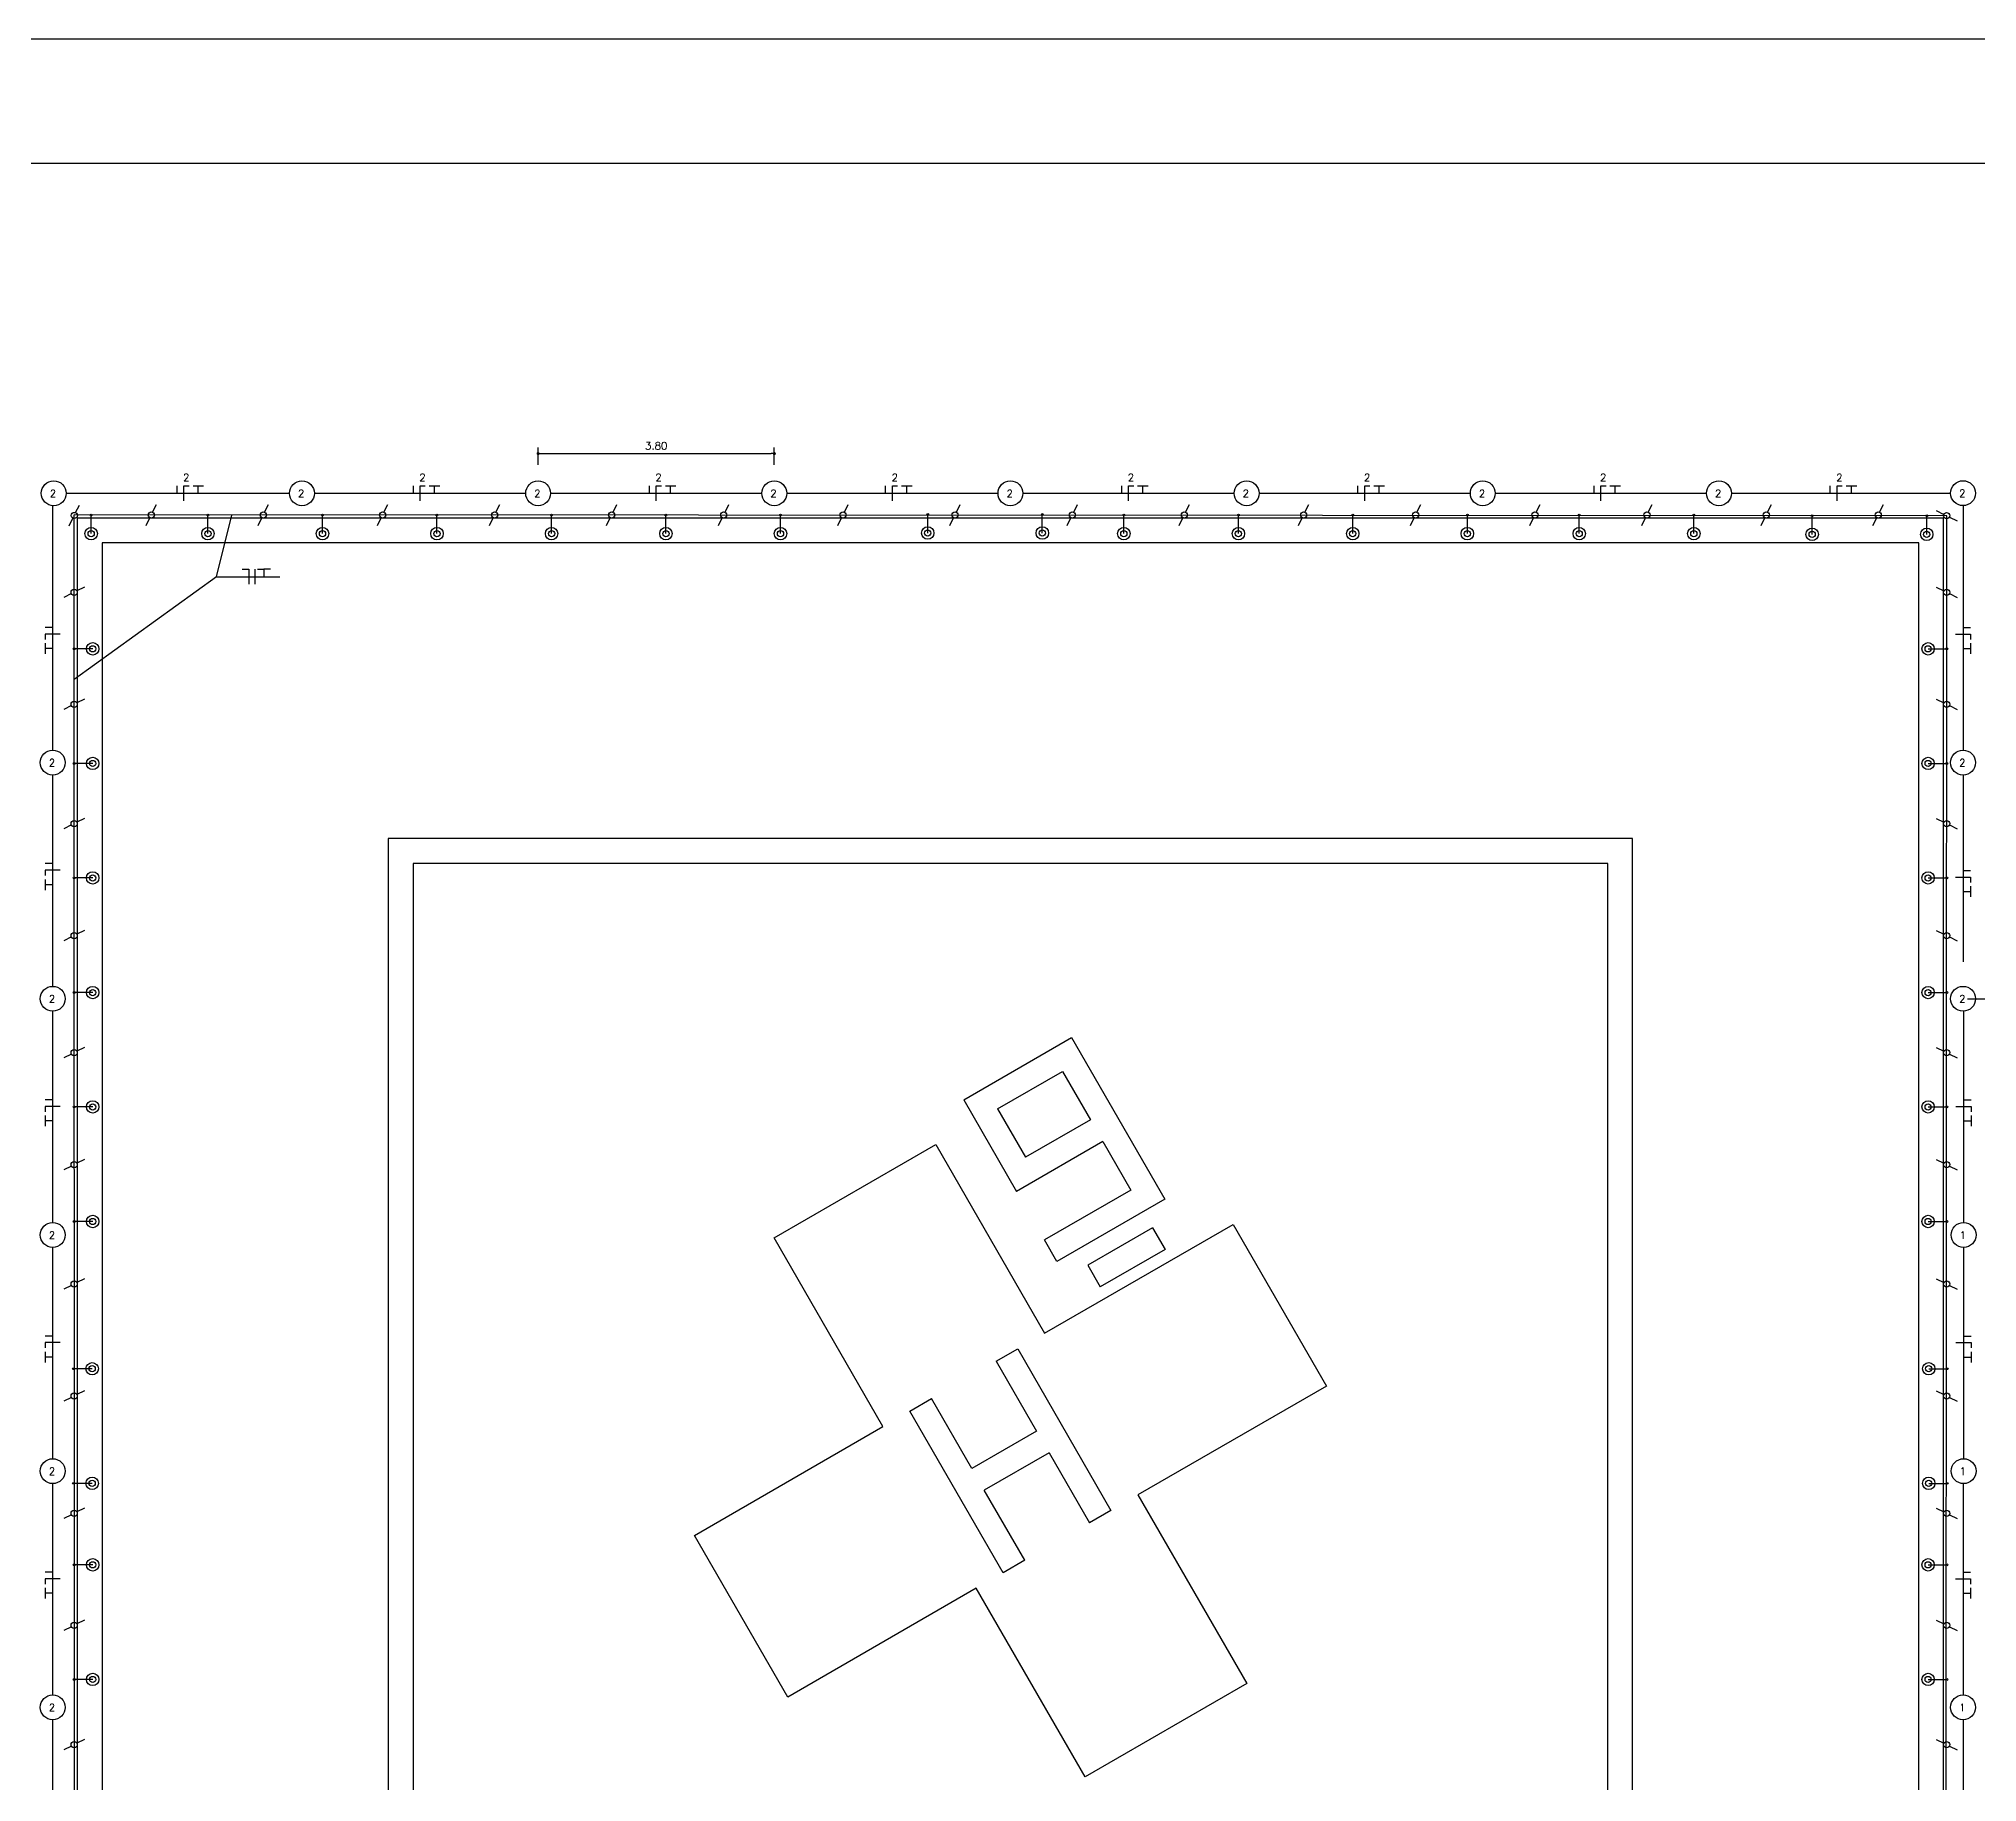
# Model space of a CAD drawing. Header units: millimetres. Extents: x 682 to 1119, y 341 to 434.
# Drawn here: x 1008.47 to 1024.05, y 410.62 to 424.63 of the extents above; entities that cross this region are included whole.
import ezdxf
from ezdxf.enums import TextEntityAlignment as Align

# ---------------------------------------------------------------- set-up
doc = ezdxf.new("R2010")
doc.units = ezdxf.units.MM
doc.linetypes.add('DASHED', pattern=[0.75, 0.5, -0.25])
for name, color, linetype in [('02', 2, 'Continuous'), ('04', 4, 'Continuous'), ('AR-COTAS-001-C', 1, 'Continuous'), ('AR-PISO_EM_PLANTA-001-C', 1, 'Continuous'), ('FIAC2', 1, 'Continuous'), ('PENA_2', 2, 'Continuous'), ('PENA_4', 4, 'Continuous'), ('PENA_6', 5, 'Continuous'), ('TEXTO', 2, 'Continuous')]:
    doc.layers.add(name, color=color, linetype=linetype)
doc.styles.add('ROMANS', font='romans')

# ---------------------------------------------------------------- blocks, each defined once
blk = doc.blocks.new('_DOT')
at = {"color": 0, "linetype": 'ByBlock'}
blk.add_line((-0.5, 0), (-1, 0), dxfattribs=at)
at = {"color": 0, "linetype": 'ByBlock', "const_width": 0.5}
blk.add_lwpolyline([(-0.25, 0, 1), (0.25, 0, 1)], format="xyb", close=True, dxfattribs=at)

msp = doc.modelspace()

# ---------------------------------------------------------------- linework, layer by layer
at = {"color": 4, "linetype": 'Continuous'}
for p, q in [((1008.687, 420.974), (1010.482, 420.974)), ((1010.682, 420.974), (1012.38, 420.974)), ((1012.58, 420.974), (1014.278, 420.974)), ((1014.478, 420.974), (1016.176, 420.974)), ((1016.376, 420.974), (1018.074, 420.974)), ((1018.274, 420.974), (1019.972, 420.974)), ((1020.172, 420.974), (1021.87, 420.974)), ((1022.07, 420.974), (1023.832, 420.974)), ((1008.579, 418.91), (1008.579, 420.875)), ((1023.801, 420.794), (1008.751, 420.8)), ((1008.757, 405.6), (1008.751, 420.8)), ((1008.888, 420.65), (1008.888, 420.799)), ((1009.826, 420.65), (1009.826, 420.799)), ((1010.747, 420.65), (1010.747, 420.799)), ((1011.667, 420.65), (1011.667, 420.799)), ((1012.588, 420.65), (1012.588, 420.799)), ((1013.507, 420.65), (1013.507, 420.799)), ((1014.428, 420.65), (1014.428, 420.799)), ((1015.611, 420.655), (1015.611, 420.804)), ((1016.532, 420.655), (1016.532, 420.804)), ((1017.187, 420.65), (1017.187, 420.799)), ((1018.108, 420.65), (1018.108, 420.799)), ((1019.027, 420.65), (1019.027, 420.799)), ((1019.948, 420.65), (1019.948, 420.799)), ((1020.847, 420.65), (1020.847, 420.799)), ((1021.768, 420.65), (1021.768, 420.799)), ((1022.719, 420.644), (1022.719, 420.794)), ((1023.64, 420.644), (1023.64, 420.794)), ((1023.795, 405.606), (1023.801, 420.794)), ((1023.932, 420.875), (1023.932, 418.91)), ((1008.9, 419.724), (1008.751, 419.724)), ((1023.651, 419.724), (1023.801, 419.724)), ((1008.9, 418.803), (1008.751, 418.803)), ((1023.651, 418.803), (1023.801, 418.803)), ((1008.579, 417.012), (1008.579, 418.71)), ((1008.9, 417.883), (1008.751, 417.883)), ((1023.651, 417.883), (1023.801, 417.883)), ((1008.9, 416.962), (1008.751, 416.962)), ((1023.651, 416.962), (1023.801, 416.962)), ((1008.579, 415.114), (1008.579, 416.812)), ((1023.936, 416.812), (1023.936, 415.114)), ((1008.9, 416.043), (1008.751, 416.043)), ((1023.651, 416.043), (1023.801, 416.043)), ((1008.9, 415.122), (1008.751, 415.122)), ((1023.651, 415.122), (1023.801, 415.122)), ((1008.579, 413.216), (1008.579, 414.914)), ((1023.936, 414.914), (1023.936, 413.216)), ((1008.896, 413.939), (1008.746, 413.939)), ((1023.656, 413.939), (1023.805, 413.939)), ((1008.579, 411.318), (1008.579, 413.016)), ((1008.896, 413.018), (1008.746, 413.018)), ((1023.656, 413.018), (1023.805, 413.018)), ((1023.932, 413.016), (1023.932, 411.318)), ((1008.9, 412.363), (1008.751, 412.363)), ((1023.651, 412.363), (1023.801, 412.363)), ((1008.9, 411.442), (1008.751, 411.442)), ((1023.651, 411.442), (1023.801, 411.442)), ((1008.579, 409.42), (1008.579, 411.118)), ((1023.932, 411.118), (1023.932, 409.42))]:
    msp.add_line(p, q, dxfattribs=at)
at = {"color": 4, "linetype": 'DASHED', "ltscale": 3}
msp.add_line((1023.932, 418.71), (1023.932, 417.012), dxfattribs=at)
at = {"color": 4, "linetype": 'Continuous'}
msp.add_lwpolyline([(1023.967, 416.912), (1026.276, 416.912), (1026.276, 417.256)], dxfattribs=at)
for centre in [(1008.888, 420.799), (1009.826, 420.799), (1010.747, 420.799), (1011.667, 420.799), (1012.588, 420.799), (1013.507, 420.799), (1014.428, 420.799), (1015.611, 420.804), (1016.532, 420.804), (1017.187, 420.799), (1018.108, 420.799), (1019.027, 420.799), (1019.948, 420.799), (1020.847, 420.799), (1021.768, 420.799), (1022.719, 420.794), (1023.64, 420.794), (1008.751, 419.724), (1023.801, 419.724), (1008.751, 418.803), (1023.801, 418.803), (1008.751, 417.883), (1023.801, 417.883), (1008.751, 416.962), (1023.801, 416.962), (1008.751, 416.043), (1023.801, 416.043), (1008.751, 415.122), (1023.801, 415.122), (1008.746, 413.939), (1023.805, 413.939), (1008.746, 413.018), (1023.805, 413.018), (1008.751, 412.363), (1023.801, 412.363), (1008.751, 411.442), (1023.801, 411.442)]:
    msp.add_circle(centre, 0.00733, dxfattribs=at)
at = {"layer": '02', "linetype": 'Continuous'}
for q in [(1010.017, 420.799), (1010.403, 420.303)]:
    msp.add_line((1009.896, 420.303), q, dxfattribs=at)
for points in [[(1008.776, 405.625), (1023.776, 405.625), (1023.776, 420.775), (1008.776, 420.775)], [(1008.976, 405.825), (1023.576, 405.825), (1023.576, 420.575), (1008.976, 420.575)]]:
    msp.add_lwpolyline(points, close=True, dxfattribs=at)
at = {"layer": '04', "linetype": 'Continuous'}
for p, q in [((1008.763, 420.819), (1008.794, 420.88)), ((1009.382, 420.822), (1009.413, 420.883)), ((1010.282, 420.822), (1010.313, 420.883)), ((1011.241, 420.822), (1011.272, 420.883)), ((1012.141, 420.822), (1012.172, 420.883)), ((1013.083, 420.822), (1013.113, 420.883)), ((1013.983, 420.822), (1014.013, 420.883)), ((1014.942, 420.822), (1014.972, 420.883)), ((1015.842, 420.822), (1015.872, 420.883)), ((1016.784, 420.822), (1016.815, 420.883)), ((1017.684, 420.822), (1017.715, 420.883)), ((1018.643, 420.822), (1018.674, 420.883)), ((1019.543, 420.822), (1019.574, 420.883)), ((1020.502, 420.822), (1020.533, 420.883)), ((1021.402, 420.822), (1021.433, 420.883)), ((1022.361, 420.822), (1022.392, 420.883)), ((1023.261, 420.822), (1023.292, 420.883)), ((1023.717, 420.836), (1023.778, 420.805)), ((1008.71, 420.713), (1008.741, 420.774)), ((1009.329, 420.716), (1009.36, 420.777)), ((1010.229, 420.716), (1010.26, 420.777)), ((1011.188, 420.716), (1011.219, 420.777)), ((1012.088, 420.716), (1012.119, 420.777)), ((1013.03, 420.716), (1013.06, 420.777)), ((1013.93, 420.716), (1013.96, 420.777)), ((1014.889, 420.716), (1014.919, 420.777)), ((1015.789, 420.716), (1015.819, 420.777)), ((1016.731, 420.716), (1016.762, 420.777)), ((1017.631, 420.716), (1017.662, 420.777)), ((1018.59, 420.716), (1018.621, 420.777)), ((1019.49, 420.716), (1019.521, 420.777)), ((1020.449, 420.716), (1020.48, 420.777)), ((1021.349, 420.716), (1021.38, 420.777)), ((1022.308, 420.716), (1022.339, 420.777)), ((1023.208, 420.716), (1023.239, 420.777)), ((1023.823, 420.783), (1023.884, 420.753)), ((1008.729, 420.168), (1008.667, 420.137)), ((1008.835, 420.221), (1008.773, 420.19)), ((1023.717, 420.221), (1023.778, 420.19)), ((1023.823, 420.168), (1023.884, 420.137)), ((1008.729, 419.268), (1008.667, 419.237)), ((1008.835, 419.321), (1008.773, 419.29)), ((1023.717, 419.321), (1023.778, 419.29)), ((1023.823, 419.268), (1023.884, 419.237)), ((1008.729, 418.309), (1008.667, 418.278)), ((1008.835, 418.362), (1008.773, 418.331)), ((1023.717, 418.362), (1023.778, 418.331)), ((1023.823, 418.309), (1023.884, 418.278)), ((1008.729, 417.409), (1008.667, 417.378)), ((1008.835, 417.462), (1008.773, 417.431)), ((1023.717, 417.462), (1023.778, 417.431)), ((1023.823, 417.409), (1023.884, 417.378)), ((1008.729, 416.468), (1008.667, 416.437)), ((1008.835, 416.521), (1008.773, 416.49)), ((1023.717, 416.521), (1023.778, 416.49)), ((1023.823, 416.468), (1023.884, 416.437)), ((1008.729, 415.568), (1008.667, 415.537)), ((1008.835, 415.621), (1008.773, 415.59)), ((1023.717, 415.621), (1023.778, 415.59)), ((1023.823, 415.568), (1023.884, 415.537)), ((1008.729, 414.609), (1008.667, 414.578)), ((1008.835, 414.662), (1008.773, 414.631)), ((1023.717, 414.662), (1023.778, 414.631)), ((1023.823, 414.609), (1023.884, 414.578)), ((1008.729, 413.709), (1008.667, 413.678)), ((1008.835, 413.762), (1008.773, 413.731)), ((1023.717, 413.762), (1023.778, 413.731)), ((1023.823, 413.709), (1023.884, 413.678)), ((1008.729, 412.766), (1008.667, 412.736)), ((1008.835, 412.819), (1008.773, 412.789)), ((1023.717, 412.819), (1023.778, 412.789)), ((1023.823, 412.766), (1023.884, 412.736)), ((1008.835, 411.919), (1008.773, 411.889)), ((1023.717, 411.919), (1023.778, 411.889)), ((1008.729, 411.866), (1008.667, 411.836)), ((1023.823, 411.866), (1023.884, 411.836)), ((1008.729, 410.907), (1008.667, 410.877)), ((1008.835, 410.96), (1008.773, 410.93)), ((1023.717, 410.96), (1023.778, 410.93)), ((1023.823, 410.907), (1023.884, 410.877))]:
    msp.add_line(p, q, dxfattribs=at)
for centre in [(1008.752, 420.796), (1009.371, 420.799), (1010.271, 420.799), (1011.23, 420.799), (1012.13, 420.799), (1013.071, 420.799), (1013.971, 420.799), (1014.931, 420.799), (1015.831, 420.799), (1016.773, 420.799), (1017.673, 420.799), (1018.632, 420.799), (1019.532, 420.799), (1020.491, 420.799), (1021.391, 420.799), (1022.35, 420.799), (1023.25, 420.799), (1023.8, 420.794), (1008.888, 420.65), (1009.826, 420.65), (1010.747, 420.65), (1011.667, 420.65), (1012.588, 420.65), (1013.507, 420.65), (1014.428, 420.65), (1015.611, 420.655), (1016.532, 420.655), (1017.187, 420.65), (1018.108, 420.65), (1019.027, 420.65), (1019.948, 420.65), (1020.847, 420.65), (1021.768, 420.65), (1022.719, 420.644), (1023.64, 420.644), (1008.751, 420.179), (1023.8, 420.179), (1008.9, 419.724), (1023.651, 419.724), (1008.751, 419.279), (1023.8, 419.279), (1008.9, 418.803), (1023.651, 418.803), (1008.751, 418.32), (1023.8, 418.32), (1008.9, 417.883), (1023.651, 417.883), (1008.751, 417.42), (1023.8, 417.42), (1008.9, 416.962), (1023.651, 416.962), (1008.751, 416.479), (1023.8, 416.479), (1008.9, 416.043), (1023.651, 416.043), (1008.751, 415.579), (1023.8, 415.579), (1008.9, 415.122), (1023.651, 415.122), (1008.751, 414.62), (1023.8, 414.62), (1008.896, 413.939), (1023.656, 413.939), (1008.751, 413.72), (1023.8, 413.72), (1008.896, 413.018), (1023.656, 413.018), (1008.751, 412.777), (1023.8, 412.777), (1008.9, 412.363), (1023.651, 412.363), (1008.751, 411.877), (1023.8, 411.877), (1008.9, 411.442), (1023.651, 411.442), (1008.751, 410.918), (1023.8, 410.918)]:
    msp.add_circle(centre, 0.025, dxfattribs=at)
at = {"layer": '04'}
for centre in [(1008.888, 420.65), (1009.826, 420.65), (1010.747, 420.65), (1011.667, 420.65), (1012.588, 420.65), (1013.507, 420.65), (1014.428, 420.65), (1015.611, 420.655), (1016.532, 420.655), (1017.187, 420.65), (1018.108, 420.65), (1019.027, 420.65), (1019.948, 420.65), (1020.847, 420.65), (1021.768, 420.65), (1022.719, 420.644), (1023.64, 420.644), (1008.9, 419.724), (1023.651, 419.724), (1008.9, 418.803), (1023.651, 418.803), (1008.9, 417.883), (1023.651, 417.883), (1008.9, 416.962), (1023.651, 416.962), (1008.9, 416.043), (1023.651, 416.043), (1008.9, 415.122), (1023.651, 415.122), (1008.896, 413.939), (1023.656, 413.939), (1008.896, 413.018), (1023.656, 413.018), (1008.9, 412.363), (1023.651, 412.363), (1008.9, 411.442), (1023.651, 411.442)]:
    msp.add_circle(centre, 0.0498, dxfattribs=at)
at = {"layer": 'AR-COTAS-001-C', "color": 1, "ltscale": 5}
for p, q in [((1012.48, 421.204), (1012.48, 421.343)), ((1014.378, 421.204), (1014.378, 421.343))]:
    msp.add_line(p, q, dxfattribs=at)
at = {"layer": 'AR-PISO_EM_PLANTA-001-C', "linetype": 'Continuous'}
for p, q in [((1015.9, 416.1), (1016.766, 416.6)), ((1016.766, 416.6), (1017.516, 415.301)), ((1016.173, 416.027), (1016.693, 416.327)), ((1016.693, 416.327), (1016.918, 415.938)), ((1015.9, 416.1), (1016.325, 415.364)), ((1016.173, 416.027), (1016.398, 415.638)), ((1016.918, 415.938), (1016.398, 415.638)), ((1014.376, 414.99), (1015.675, 415.74)), ((1015.675, 415.74), (1016.55, 414.224)), ((1017.018, 415.764), (1016.325, 415.364)), ((1017.018, 415.764), (1017.243, 415.375)), ((1017.243, 415.375), (1016.55, 414.975)), ((1017.516, 415.301), (1016.65, 414.801)), ((1016.55, 414.224), (1018.066, 415.099)), ((1017.418, 415.071), (1016.898, 414.771)), ((1017.418, 415.071), (1017.518, 414.898)), ((1018.066, 415.099), (1018.816, 413.8)), ((1015.251, 413.474), (1014.376, 414.99)), ((1016.65, 414.801), (1016.55, 414.975)), ((1017.518, 414.898), (1016.998, 414.598)), ((1016.898, 414.771), (1016.998, 414.598)), ((1016.161, 413.999), (1016.334, 414.099)), ((1016.334, 414.099), (1017.084, 412.8)), ((1016.161, 413.999), (1016.486, 413.436)), ((1018.816, 413.8), (1017.3, 412.925)), ((1015.468, 413.599), (1015.641, 413.699)), ((1015.966, 413.136), (1015.641, 413.699)), ((1013.736, 412.599), (1015.251, 413.474)), ((1016.218, 412.3), (1015.468, 413.599)), ((1016.486, 413.436), (1015.966, 413.136)), ((1016.586, 413.263), (1016.066, 412.963)), ((1016.586, 413.263), (1016.911, 412.7)), ((1016.391, 412.4), (1016.066, 412.963)), ((1017.3, 412.925), (1018.175, 411.41)), ((1017.084, 412.8), (1016.911, 412.7)), ((1014.486, 411.3), (1013.736, 412.599)), ((1016.391, 412.4), (1016.218, 412.3)), ((1016.001, 412.175), (1014.486, 411.3)), ((1016.876, 410.66), (1016.001, 412.175)), ((1018.175, 411.41), (1016.876, 410.66))]:
    msp.add_line(p, q, dxfattribs=at)
for points in [[(1011.276, 408.2), (1021.276, 408.2), (1021.276, 418.2), (1011.276, 418.2)], [(1011.476, 408.4), (1021.076, 408.4), (1021.076, 418), (1011.476, 418)]]:
    msp.add_lwpolyline(points, close=True, dxfattribs=at)
at = {"layer": 'FIAC2', "linetype": 'Continuous'}
for p, q in [((1010.102, 420.365), (1010.154, 420.365)), ((1010.154, 420.365), (1010.154, 420.245)), ((1010.204, 420.365), (1010.204, 420.245)), ((1010.224, 420.365), (1010.276, 420.365)), ((1010.328, 420.365), (1010.276, 420.365)), ((1010.276, 420.365), (1010.276, 420.305))]:
    msp.add_line(p, q, dxfattribs=at)
at = {"layer": 'PENA_2'}
msp.add_line((999.311, 424.627), (1119.311, 424.627), dxfattribs=at)
at = {"layer": 'PENA_2', "linetype": 'ByBlock', "ltscale": 5}
for p, q in [((1009.579, 420.974), (1009.579, 421.035)), ((1009.633, 420.913), (1009.633, 421.035)), ((1009.633, 421.035), (1009.675, 421.035)), ((1009.707, 421.035), (1009.791, 421.035)), ((1009.749, 420.974), (1009.749, 421.035)), ((1011.477, 420.974), (1011.477, 421.035)), ((1011.531, 420.913), (1011.531, 421.035)), ((1011.531, 421.035), (1011.573, 421.035)), ((1011.605, 421.035), (1011.689, 421.035)), ((1011.647, 420.974), (1011.647, 421.035)), ((1013.375, 420.974), (1013.375, 421.035)), ((1013.429, 420.913), (1013.429, 421.035)), ((1013.429, 421.035), (1013.471, 421.035)), ((1013.503, 421.035), (1013.587, 421.035)), ((1013.545, 420.974), (1013.545, 421.035)), ((1015.273, 420.974), (1015.273, 421.035)), ((1015.327, 420.913), (1015.327, 421.035)), ((1015.327, 421.035), (1015.369, 421.035)), ((1015.4, 421.035), (1015.485, 421.035)), ((1015.443, 420.974), (1015.443, 421.035)), ((1017.171, 420.974), (1017.171, 421.035)), ((1017.225, 420.913), (1017.225, 421.035)), ((1017.225, 421.035), (1017.267, 421.035)), ((1017.298, 421.035), (1017.383, 421.035)), ((1017.341, 420.974), (1017.341, 421.035)), ((1019.069, 420.974), (1019.069, 421.035)), ((1019.123, 420.913), (1019.123, 421.035)), ((1019.123, 421.035), (1019.165, 421.035)), ((1019.196, 421.035), (1019.281, 421.035)), ((1019.239, 420.974), (1019.239, 421.035)), ((1020.967, 420.974), (1020.967, 421.035)), ((1021.021, 420.913), (1021.021, 421.035)), ((1021.021, 421.035), (1021.063, 421.035)), ((1021.094, 421.035), (1021.179, 421.035)), ((1021.137, 420.974), (1021.137, 421.035)), ((1022.865, 420.974), (1022.865, 421.035)), ((1022.919, 420.913), (1022.919, 421.035)), ((1022.919, 421.035), (1022.961, 421.035)), ((1022.992, 421.035), (1023.077, 421.035)), ((1023.035, 420.974), (1023.035, 421.035)), ((1009.896, 420.303), (1008.751, 419.477)), ((1008.579, 419.896), (1008.518, 419.896)), ((1023.932, 419.896), (1023.992, 419.896)), ((1008.639, 419.842), (1008.518, 419.842)), ((1008.518, 419.842), (1008.518, 419.8)), ((1008.518, 419.769), (1008.518, 419.684)), ((1008.579, 419.726), (1008.518, 419.726)), ((1023.871, 419.842), (1023.992, 419.842)), ((1023.932, 419.726), (1023.992, 419.726)), ((1023.992, 419.842), (1023.992, 419.8)), ((1023.992, 419.769), (1023.992, 419.684)), ((1008.579, 417.998), (1008.518, 417.998)), ((1008.639, 417.945), (1008.518, 417.945)), ((1008.518, 417.945), (1008.518, 417.902)), ((1008.518, 417.871), (1008.518, 417.786)), ((1023.871, 417.889), (1023.992, 417.889)), ((1023.932, 417.943), (1023.992, 417.943)), ((1023.992, 417.889), (1023.992, 417.847)), ((1008.579, 417.828), (1008.518, 417.828)), ((1023.932, 417.773), (1023.992, 417.773)), ((1023.992, 417.816), (1023.992, 417.731)), ((1008.579, 416.1), (1008.518, 416.1)), ((1008.639, 416.047), (1008.518, 416.047)), ((1008.518, 416.047), (1008.518, 416.004)), ((1008.518, 415.973), (1008.518, 415.888)), ((1023.875, 416.047), (1023.997, 416.047)), ((1023.936, 416.1), (1023.997, 416.1)), ((1023.997, 416.047), (1023.997, 416.004)), ((1023.997, 415.973), (1023.997, 415.888)), ((1008.579, 415.93), (1008.518, 415.93)), ((1023.936, 415.93), (1023.997, 415.93)), ((1008.579, 414.202), (1008.518, 414.202)), ((1008.639, 414.149), (1008.518, 414.149)), ((1008.518, 414.149), (1008.518, 414.106)), ((1023.875, 414.149), (1023.997, 414.149)), ((1023.936, 414.202), (1023.997, 414.202)), ((1023.997, 414.149), (1023.997, 414.106)), ((1008.518, 414.075), (1008.518, 413.99)), ((1008.579, 414.032), (1008.518, 414.032)), ((1023.936, 414.032), (1023.997, 414.032)), ((1023.997, 414.075), (1023.997, 413.99)), ((1008.579, 412.304), (1008.518, 412.304)), ((1008.639, 412.251), (1008.518, 412.251)), ((1008.518, 412.251), (1008.518, 412.208)), ((1023.871, 412.251), (1023.992, 412.251)), ((1023.932, 412.304), (1023.992, 412.304)), ((1023.992, 412.251), (1023.992, 412.208)), ((1008.518, 412.177), (1008.518, 412.092)), ((1008.579, 412.135), (1008.518, 412.135)), ((1023.932, 412.135), (1023.992, 412.135)), ((1023.992, 412.177), (1023.992, 412.092))]:
    msp.add_line(p, q, dxfattribs=at)
at = {"layer": 'PENA_4', "linetype": 'Continuous', "ltscale": 0.8}
for centre in [(1008.587, 420.974), (1010.582, 420.974), (1012.48, 420.974), (1014.378, 420.974), (1016.276, 420.974), (1018.174, 420.974), (1020.072, 420.974), (1021.97, 420.974), (1023.932, 420.975), (1008.579, 418.81), (1023.932, 418.81), (1008.579, 416.912), (1023.932, 416.912), (1008.579, 415.014), (1023.936, 415.014), (1008.579, 413.116), (1023.936, 413.116), (1008.579, 411.218), (1023.932, 411.218)]:
    msp.add_circle(centre, 0.1, dxfattribs=at)
at = {"layer": 'PENA_6'}
msp.add_line((1001.833, 423.627), (1118.311, 423.627), dxfattribs=at)
at = {"layer": 'TEXTO', "color": 2}
msp.add_line((1012.505, 421.293), (1014.353, 421.293), dxfattribs=at)

# ---------------------------------------------------------------- block references
at = {"layer": 'AR-COTAS-001-C', "color": 1, "ltscale": 5, "xscale": 0.02499999999997726, "yscale": 0.02499999999997726, "zscale": 0.025, "rotation": 180}
msp.add_blockref('_DOT', (1012.48, 421.293), dxfattribs=at)
at = {"layer": 'AR-COTAS-001-C', "color": 1, "ltscale": 5, "xscale": 0.02499999999997726, "yscale": 0.02499999999997726, "zscale": 0.025}
msp.add_blockref('_DOT', (1014.378, 421.293), dxfattribs=at)

# ---------------------------------------------------------------- texts
at = {"layer": 'AR-COTAS-001-C', "color": 3, "ltscale": 5, "insert": (1013.429, 421.356), "char_height": 0.06, "attachment_point": 5, "style": 'ROMANS'}
msp.add_mtext('\\A1;3.80', dxfattribs=at)
at = {"layer": 'TEXTO', "color": 2, "style": 'ROMANS'}
for s, p in [('2', (1009.652, 421.101)), ('2', (1011.55, 421.101)), ('2', (1013.448, 421.101)), ('2', (1015.346, 421.101)), ('2', (1017.244, 421.101)), ('2', (1019.142, 421.101)), ('2', (1021.04, 421.101)), ('2', (1022.938, 421.101)), ('2', (1008.581, 420.973)), ('2', (1010.576, 420.973)), ('2', (1012.474, 420.973)), ('2', (1014.372, 420.973)), ('2', (1016.27, 420.973)), ('2', (1018.168, 420.973)), ('2', (1020.066, 420.973)), ('2', (1021.964, 420.973)), ('2', (1023.926, 420.974)), ('2', (1008.573, 418.809)), ('2', (1023.926, 418.809)), ('2', (1008.573, 416.911)), ('2', (1023.926, 416.911)), ('2', (1008.573, 415.013)), ('1', (1023.93, 415.013)), ('2', (1008.573, 413.115)), ('1', (1023.93, 413.115)), ('2', (1008.573, 411.217)), ('1', (1023.926, 411.217))]:
    msp.add_text(s, height=0.06, dxfattribs=at).set_placement(p, align=Align.MIDDLE)

doc.saveas('drawing.dxf')
